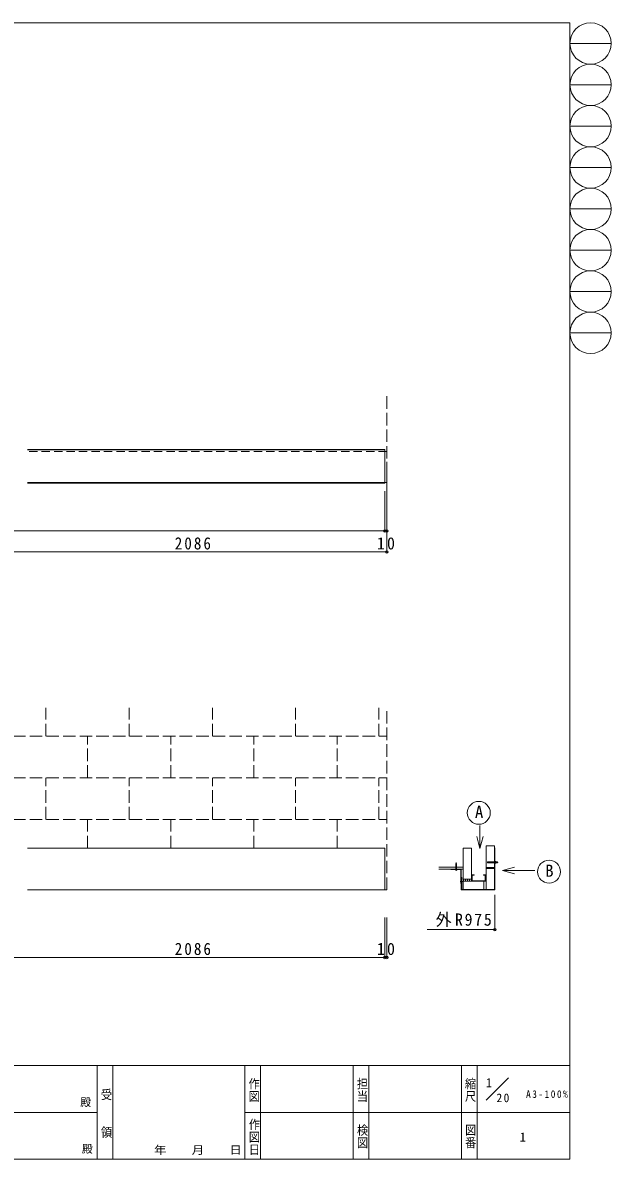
# Model space of a CAD drawing. Units: millimetres on the paper, with parts at other scales. Extents: x -848 to -26, y -812 to -539.
# Drawn here: x -587.6 to -446.2, y -811.7 to -538.5 of the extents above; entities that cross this region are included whole.
import ezdxf
from ezdxf.enums import TextEntityAlignment as Align

# ---------------------------------------------------------------- set-up
doc = ezdxf.new("R2010")
doc.units = ezdxf.units.MM
doc.header["$PDMODE"] = 32
doc.header["$PDSIZE"] = 0.6
for name, pattern in [('CHAIN2', [12, 9, -1, 1, -1]), ('DASHED1', [1.8, 1.2, -0.6]), ('DASHED2', [3, 2, -1]), ('DASHED3', [4, 3, -1]), ('LONG_DASHED1', [7, 6, -1])]:
    doc.linetypes.add(name, pattern=pattern)
doc.layers.add('1-9_hojyosen', color=7, linetype='Continuous', lineweight=9)
doc.layers.add('F-0', color=5, linetype='Continuous', lineweight=9)
doc.styles.add('@ＭＳ ゴシック', font='')
doc.styles.add('ＭＳ ゴシック', font='')
doc.styles.get('@ＭＳ ゴシック').set_extended_font_data('@MS Gothic')
doc.styles.get('ＭＳ ゴシック').set_extended_font_data('MS Gothic')

msp = doc.modelspace()

# ---------------------------------------------------------------- linework, layer by layer
at = {"layer": '1-9_hojyosen', "linetype": 'DASHED3'}
for p, q in [((-500.128, -663.296), (-500.128, -627.417)), ((-582.071, -710), (-582.071, -703.163)), ((-562.071, -710), (-562.071, -703.163)), ((-542.071, -710), (-542.071, -703.163)), ((-522.071, -710), (-522.071, -703.163)), ((-502.071, -710), (-502.071, -703.163)), ((-500.128, -746.951), (-500.128, -703.163)), ((-809.959, -710), (-500.128, -710)), ((-572.071, -720), (-572.071, -710)), ((-552.071, -720), (-552.071, -710)), ((-532.071, -720), (-532.071, -710)), ((-512.071, -720), (-512.071, -710)), ((-809.959, -720), (-500.128, -720)), ((-582.071, -730), (-582.071, -720)), ((-562.071, -730), (-562.071, -720)), ((-542.071, -730), (-542.071, -720)), ((-522.071, -730), (-522.071, -720)), ((-502.071, -730), (-502.071, -720)), ((-809.959, -730), (-500.128, -730)), ((-572.071, -736.951), (-572.071, -730)), ((-552.071, -736.951), (-552.071, -730)), ((-532.071, -736.951), (-532.071, -730)), ((-512.071, -736.951), (-512.071, -730)), ((-500.628, -746.951), (-500.128, -746.951))]:
    msp.add_line(p, q, dxfattribs=at)
at = {"layer": '1-9_hojyosen'}
for p, q in [((-500.628, -641.098), (-586.512, -641.098)), ((-500.628, -641.213), (-586.512, -641.213)), ((-500.628, -649.178), (-500.628, -641.098)), ((-500.628, -649.063), (-586.512, -649.063)), ((-500.628, -649.178), (-586.512, -649.178)), ((-477.754, -737.036), (-477.754, -731.461)), ((-477.754, -737.036), (-478.53, -734.139)), ((-477.754, -737.036), (-476.977, -734.139)), ((-500.628, -736.951), (-586.512, -736.951)), ((-500.628, -736.951), (-500.628, -746.951)), ((-479.812, -744.336), (-479.812, -736.936)), ((-474.291, -736.336), (-476.291, -736.336)), ((-476.291, -736.336), (-476.291, -741.586)), ((-474.291, -736.336), (-474.291, -741.336)), ((-474.291, -736.578), (-474.274, -736.56)), ((-474.291, -736.72), (-474.243, -736.671)), ((-474.291, -736.836), (-474.291, -746.836)), ((-474.291, -736.836), (-474.176, -736.836)), ((-474.267, -736.836), (-474.205, -736.774)), ((-474.176, -746.871), (-474.176, -736.836)), ((-475.936, -740.295), (-475.923, -740.201)), ((-475.874, -740.208), (-475.923, -740.201)), ((-475.869, -740.215), (-475.874, -740.208)), ((-475.869, -740.215), (-475.832, -740.219)), ((-475.837, -740.308), (-475.826, -740.214)), ((-475.832, -740.219), (-475.826, -740.214)), ((-475.777, -740.219), (-475.826, -740.214)), ((-475.787, -740.314), (-475.777, -740.219)), ((-475.772, -740.226), (-475.777, -740.219)), ((-475.772, -740.226), (-475.735, -740.229)), ((-475.737, -740.318), (-475.728, -740.224)), ((-475.735, -740.229), (-475.728, -740.224)), ((-475.68, -740.228), (-475.728, -740.224)), ((-475.687, -740.322), (-475.68, -740.228)), ((-475.674, -740.234), (-475.68, -740.228)), ((-475.674, -740.234), (-475.637, -740.237)), ((-475.637, -740.237), (-475.631, -740.231)), ((-475.637, -740.326), (-475.631, -740.231)), ((-475.576, -740.24), (-475.582, -740.234)), ((-475.576, -740.24), (-475.548, -740.241)), ((-475.548, -740.241), (-475.542, -740.235)), ((-475.542, -740.235), (-475.542, -740.33)), ((-475.542, -740.235), (-474.176, -740.235)), ((-474.176, -740.125), (-474.176, -740.545)), ((-474.176, -740.125), (-474.136, -740.125)), ((-474.136, -740.125), (-474.136, -740.545)), ((-473.994, -740.139), (-474.136, -740.139)), ((-473.994, -740.237), (-474.136, -740.237)), ((-473.994, -740.139), (-473.976, -740.17)), ((-473.976, -740.17), (-473.976, -740.5)), ((-473.976, -740.235), (-473.55, -740.235)), ((-473.976, -740.249), (-473.536, -740.249)), ((-473.55, -740.435), (-473.55, -740.235)), ((-473.55, -740.235), (-473.536, -740.249)), ((-473.536, -740.422), (-473.536, -740.249)), ((-481.791, -741.486), (-487.665, -741.486)), ((-481.791, -741.936), (-487.665, -741.936)), ((-484.756, -742.051), (-484.756, -741.936)), ((-482.371, -742.051), (-484.756, -742.051)), ((-482.371, -745.436), (-482.371, -742.051)), ((-482.256, -742.051), (-482.256, -745.436)), ((-474.291, -741.586), (-476.291, -741.586)), ((-476.291, -741.836), (-476.291, -746.836)), ((-474.291, -741.836), (-476.291, -741.836)), ((-475.936, -740.375), (-475.886, -740.368)), ((-475.936, -740.375), (-475.923, -740.469)), ((-475.874, -740.462), (-475.923, -740.469)), ((-475.886, -740.368), (-475.837, -740.362)), ((-475.886, -740.368), (-475.874, -740.462)), ((-475.869, -740.456), (-475.874, -740.462)), ((-475.869, -740.456), (-475.832, -740.451)), ((-475.837, -740.362), (-475.787, -740.357)), ((-475.837, -740.362), (-475.826, -740.456)), ((-475.832, -740.451), (-475.826, -740.456)), ((-475.777, -740.451), (-475.826, -740.456)), ((-475.787, -740.314), (-475.737, -740.318)), ((-475.787, -740.357), (-475.737, -740.352)), ((-475.787, -740.357), (-475.777, -740.451)), ((-475.772, -740.445), (-475.777, -740.451)), ((-475.772, -740.445), (-475.735, -740.441)), ((-475.737, -740.352), (-475.687, -740.348)), ((-475.737, -740.352), (-475.728, -740.446)), ((-475.735, -740.441), (-475.728, -740.446)), ((-475.68, -740.443), (-475.728, -740.446)), ((-475.687, -740.348), (-475.637, -740.345)), ((-475.687, -740.348), (-475.68, -740.443)), ((-475.674, -740.436), (-475.68, -740.442)), ((-475.674, -740.436), (-475.637, -740.434)), ((-475.637, -740.345), (-475.586, -740.342)), ((-475.637, -740.345), (-475.631, -740.439)), ((-475.637, -740.434), (-475.631, -740.439)), ((-475.582, -740.437), (-475.631, -740.439)), ((-475.586, -740.328), (-475.536, -740.33)), ((-475.586, -740.342), (-475.536, -740.34)), ((-475.586, -740.342), (-475.582, -740.437)), ((-475.576, -740.431), (-475.582, -740.437)), ((-475.576, -740.431), (-475.548, -740.429)), ((-475.548, -740.429), (-475.542, -740.435)), ((-475.542, -740.435), (-475.542, -740.34)), ((-475.542, -740.435), (-474.176, -740.435)), ((-475.536, -740.34), (-475.536, -740.33)), ((-474.291, -740.336), (-474.176, -740.336)), ((-474.176, -740.545), (-474.136, -740.545)), ((-473.994, -740.433), (-474.136, -740.433)), ((-473.994, -740.531), (-474.136, -740.531)), ((-473.994, -740.531), (-473.976, -740.5)), ((-473.976, -740.422), (-473.536, -740.422)), ((-473.976, -740.435), (-473.55, -740.435)), ((-473.536, -740.422), (-473.55, -740.435)), ((-473.536, -740.277), (-473.503, -740.277)), ((-473.536, -740.393), (-473.503, -740.393)), ((-473.503, -740.277), (-473.486, -740.293)), ((-473.503, -740.393), (-473.486, -740.377)), ((-473.486, -740.377), (-473.486, -740.293)), ((-472.355, -742.281), (-469.458, -741.504)), ((-472.355, -742.281), (-464.539, -742.281)), ((-472.355, -742.281), (-469.458, -743.057)), ((-482.256, -745.436), (-482.371, -745.436)), ((-482.256, -743.951), (-482.141, -743.951)), ((-482.256, -746.871), (-482.256, -743.951)), ((-482.141, -746.836), (-482.141, -743.951)), ((-479.812, -744.336), (-481.791, -744.336)), ((-481.791, -744.836), (-481.791, -746.836)), ((-476.791, -744.836), (-481.791, -744.836)), ((-476.791, -744.836), (-476.791, -746.836)), ((-500.628, -746.951), (-586.512, -746.951)), ((-474.256, -746.951), (-482.176, -746.951)), ((-474.291, -746.836), (-482.141, -746.836)), ((-481.791, -746.836), (-476.791, -746.836))]:
    msp.add_line(p, q, dxfattribs=at)
at = {"layer": '1-9_hojyosen', "linetype": 'DASHED2'}
msp.add_line((-500.128, -649.063), (-586.512, -649.063), dxfattribs=at)
at = {"layer": '1-9_hojyosen', "color": 3}
for p, q in [((-500.628, -660.669), (-500.628, -651.09)), ((-500.128, -665.733), (-500.128, -651.09)), ((-500.128, -660.669), (-500.128, -652.087)), ((-604.031, -660.669), (-500.628, -660.669)), ((-500.628, -660.669), (-500.128, -660.669)), ((-500.128, -665.733), (-802.344, -665.733)), ((-474.176, -756.502), (-474.176, -748.12)), ((-500.628, -763.19), (-500.628, -753.612)), ((-500.128, -763.19), (-500.128, -753.612)), ((-474.176, -756.502), (-490.436, -756.502)), ((-604.031, -763.19), (-500.628, -763.19)), ((-500.628, -763.19), (-500.128, -763.19))]:
    msp.add_line(p, q, dxfattribs=at)
at = {"layer": '1-9_hojyosen', "linetype": 'DASHED1'}
for p, q in [((-474.136, -740.235), (-474.123, -740.249)), ((-474.123, -740.422), (-474.123, -740.249)), ((-474.123, -740.249), (-473.976, -740.249)), ((-474.123, -740.422), (-474.136, -740.435)), ((-474.123, -740.422), (-473.976, -740.422))]:
    msp.add_line(p, q, dxfattribs=at)
at = {"layer": '1-9_hojyosen', "color": 6}
for p, q in [((-483.257, -742.049), (-483.653, -742.049)), ((-483.653, -742.115), (-483.653, -742.049)), ((-483.345, -740.708), (-483.565, -740.67)), ((-483.345, -740.786), (-483.565, -740.747)), ((-483.345, -740.863), (-483.565, -740.825)), ((-483.345, -740.941), (-483.565, -740.902)), ((-483.345, -741.019), (-483.565, -740.98)), ((-483.345, -741.096), (-483.565, -741.058)), ((-483.345, -741.174), (-483.565, -741.135)), ((-483.345, -741.252), (-483.565, -741.213)), ((-483.345, -741.329), (-483.565, -741.29)), ((-483.345, -741.407), (-483.565, -741.368)), ((-483.345, -741.984), (-483.565, -741.946)), ((-483.416, -742.049), (-483.565, -742.023)), ((-483.35, -740.646), (-483.546, -740.611)), ((-483.543, -742.049), (-483.543, -740.662)), ((-483.385, -740.562), (-483.516, -740.539)), ((-483.367, -742.049), (-483.367, -740.662)), ((-483.257, -742.115), (-483.257, -742.049)), ((-482.372, -744.761), (-482.372, -745.111)), ((-482.372, -744.761), (-482.36, -744.761)), ((-482.372, -744.856), (-482.096, -744.856)), ((-482.372, -745.016), (-482.096, -745.016)), ((-482.372, -745.111), (-482.36, -745.111)), ((-482.36, -744.761), (-482.36, -745.111)), ((-482.36, -744.761), (-482.272, -744.849)), ((-482.36, -745.111), (-482.272, -745.024)), ((-482.277, -745.036), (-482.242, -744.836)), ((-482.272, -744.849), (-482.272, -745.024)), ((-482.195, -745.036), (-482.16, -744.836)), ((-482.139, -745.036), (-482.103, -744.836)), ((-482.082, -745.032), (-482.051, -744.854)), ((-482.006, -745.001), (-481.985, -744.881))]:
    msp.add_line(p, q, dxfattribs=at)
at = {"layer": '1-9_hojyosen', "color": 6, "linetype": 'CHAIN2'}
for p, q in [((-483.455, -742.333), (-483.455, -740.339)), ((-482.477, -744.936), (-481.823, -744.936))]:
    msp.add_line(p, q, dxfattribs=at)
at = {"layer": '1-9_hojyosen', "lineweight": 18}
for p, q in [((-479.677, -743.416), (-479.677, -744.756)), ((-479.177, -743.416), (-479.597, -743.416)), ((-479.597, -743.416), (-479.597, -744.756)), ((-476.507, -744.756), (-479.597, -744.756)), ((-476.507, -744.836), (-479.597, -744.836)), ((-476.927, -743.336), (-476.507, -743.336)), ((-476.507, -743.416), (-476.507, -744.756)), ((-476.427, -743.416), (-476.427, -744.756))]:
    msp.add_line(p, q, dxfattribs=at)
at = {"layer": '1-9_hojyosen', "linetype": 'DASHED2'}
msp.add_lwpolyline([(-500.128, -649.063), (-500.128, -641.563), (-586.512, -641.563)], dxfattribs=at)
at = {"layer": '1-9_hojyosen'}
for points in [[(-479.791, -736.936), (-481.791, -736.936), (-481.791, -744.336)], [(-475.936, -740.295), (-475.886, -740.302), (-475.874, -740.208)], [(-475.586, -740.328), (-475.582, -740.234), (-475.631, -740.231)], [(-475.886, -740.302), (-475.837, -740.308), (-475.787, -740.314)], [(-475.737, -740.318), (-475.687, -740.322), (-475.637, -740.326), (-475.586, -740.328)]]:
    msp.add_lwpolyline(points, dxfattribs=at)
at = {"layer": '1-9_hojyosen', "color": 6}
for points in [[(-483.543, -740.662), (-483.455, -740.449), (-483.367, -740.662)], [(-482.096, -744.856), (-481.903, -744.936), (-482.096, -745.016)]]:
    msp.add_lwpolyline(points, dxfattribs=at)
at = {"layer": '1-9_hojyosen', "color": 6, "linetype": 'LONG_DASHED1'}
for points in [[(-483.539, -742.146), (-483.506, -742.078), (-483.466, -742.057)], [(-483.371, -742.146), (-483.405, -742.078), (-483.445, -742.057)]]:
    msp.add_lwpolyline(points, dxfattribs=at)
at = {"layer": '1-9_hojyosen', "lineweight": 18}
for points in [[(-479.177, -743.416), (-479.177, -743.336), (-479.597, -743.336)], [(-476.927, -743.336), (-476.927, -743.416), (-476.507, -743.416)]]:
    msp.add_lwpolyline(points, dxfattribs=at)
at = {"layer": '1-9_hojyosen'}
for centre in [(-478.031, -728.427), (-461.137, -742.575)]:
    msp.add_circle(centre, 2.757, dxfattribs=at)
for centre, radius, start, end in [((-473.033, -736.278), 1.272, 188.55361, 206.0435), ((-474.064, -740.188), 0.0851, 324.793, 35.207), ((-474.296, -740.335), 0.317, 341.971, 18.029), ((-482.371, -742.051), 0.115, 0, 90), ((-476.477, -741.711), 0.224, 326.00267, 33.99733), ((-476.284, -741.711), 0.224, 326.00267, 33.99733), ((-475.953, -740.335), 0.01, 115.72, 244.28), ((-475.842, -740.566), 0.266, 98.441, 115.72), ((-475.842, -740.104), 0.266, 244.28, 261.559), ((-476.091, -741.711), 0.224, 326.00267, 33.99733), ((-475.899, -741.711), 0.224, 326.00267, 33.99733), ((-475.706, -741.711), 0.224, 326.00267, 33.99733), ((-475.513, -741.711), 0.224, 326.00267, 33.99733), ((-475.321, -741.711), 0.224, 326.00267, 33.99733), ((-475.128, -741.711), 0.224, 326.00267, 33.99733), ((-474.935, -741.711), 0.224, 326.00267, 33.99733), ((-474.743, -741.711), 0.224, 326.00267, 33.99733), ((-474.55, -741.711), 0.224, 326.00267, 33.99733), ((-474.064, -740.482), 0.0851, 324.793, 35.207), ((-482.246, -744.586), 0.519, 331.18702, 28.81298), ((-481.751, -744.586), 0.519, 331.18702, 28.81298), ((-481.256, -744.586), 0.519, 331.18702, 28.81298), ((-480.762, -744.586), 0.519, 331.18702, 28.81298), ((-480.267, -744.586), 0.519, 331.18702, 28.81298), ((-482.176, -746.871), 0.08, 180, 270), ((-474.256, -746.871), 0.08, 270, 0)]:
    msp.add_arc(centre, radius, start, end, dxfattribs=at)
at = {"layer": '1-9_hojyosen', "color": 6}
for centre, start, end in [((-483.429, -741.771), 236.86971, 266.26038), ((-483.482, -741.771), 273.73961, 303.13026)]:
    msp.add_arc(centre, 0.411, start, end, dxfattribs=at)
at = {"layer": '1-9_hojyosen', "color": 6, "linetype": 'LONG_DASHED1'}
msp.add_arc((-483.455, -742.077), 0.022, 61.96799, 118.02188, dxfattribs=at)
at = {"layer": '1-9_hojyosen', "lineweight": 18}
for centre, start, end in [((-479.597, -743.416), 90, 180), ((-479.597, -744.756), 180, 270), ((-476.507, -743.416), 0, 90), ((-476.507, -744.756), 270, 0)]:
    msp.add_arc(centre, 0.08, start, end, dxfattribs=at)
at = {"layer": '1-9_hojyosen', "color": 134}
for p in [(-500.628, -660.669), (-500.128, -660.669), (-500.128, -665.733), (-474.176, -756.502), (-500.628, -763.19), (-500.128, -763.19)]:
    msp.add_point(p, dxfattribs=at)
at = {"layer": 'F-0'}
for p, q in [((-848.132, -538.527), (-456.132, -538.527)), ((-456.132, -538.527), (-456.132, -811.69)), ((-456.132, -543.497), (-446.192, -543.497)), ((-456.132, -553.437), (-446.192, -553.437)), ((-456.132, -563.377), (-446.192, -563.377)), ((-456.132, -573.317), (-446.192, -573.317)), ((-456.132, -583.257), (-446.192, -583.257)), ((-456.132, -593.197), (-446.192, -593.197)), ((-456.132, -603.137), (-446.192, -603.137)), ((-456.132, -613.077), (-446.192, -613.077)), ((-636.907, -789.19), (-569.732, -789.19)), ((-569.732, -789.19), (-482.165, -789.19)), ((-565.982, -789.19), (-565.982, -811.69)), ((-534.232, -789.19), (-534.232, -811.69)), ((-530.482, -789.19), (-530.482, -811.69)), ((-508.198, -789.19), (-508.198, -811.69)), ((-504.448, -789.19), (-504.448, -811.69)), ((-482.165, -789.19), (-456.132, -789.19)), ((-470.918, -792.131), (-476.285, -797.498)), ((-569.732, -800.44), (-636.907, -800.44)), ((-534.232, -800.44), (-482.165, -800.44)), ((-482.165, -800.44), (-456.132, -800.44)), ((-456.132, -811.69), (-848.132, -811.69))]:
    msp.add_line(p, q, dxfattribs=at)
for points in [[(-569.732, -789.19), (-569.732, -800.44), (-569.732, -811.69)], [(-482.165, -789.19), (-482.165, -800.44), (-482.165, -811.69)], [(-478.415, -789.19), (-478.415, -800.44), (-478.415, -811.69)]]:
    msp.add_lwpolyline(points, dxfattribs=at)
for centre in [(-451.162, -543.497), (-451.162, -553.437), (-451.162, -563.377), (-451.162, -573.317), (-451.162, -583.257), (-451.162, -593.197), (-451.162, -603.137), (-451.162, -613.077)]:
    msp.add_circle(centre, 4.97, dxfattribs=at)

# ---------------------------------------------------------------- texts
at = {"layer": '1-9_hojyosen', "style": 'ＭＳ ゴシック'}
for s, p in [('A', (-478.954, -730.534)), ('B', (-462.06, -744.682))]:
    msp.add_text(s, height=2.933, dxfattribs=at).set_placement(p, align=Align.BOTTOM_LEFT)
at = {"layer": '1-9_hojyosen', "char_height": 2.933, "attachment_point": 7, "style": 'ＭＳ ゴシック'}
for s, insert in [('\\T1.28;\\W0.9;2086', (-551.106, -665.169)), ('\\T1.27;\\W0.95;10', (-502.503, -665.169)), ('\\T1.22;\\W0.95;外R975', (-488.39, -755.865)), ('\\T1.28;\\W0.9;2086', (-551.106, -762.635)), ('\\T1.27;\\W0.95;10', (-502.503, -762.635))]:
    msp.add_mtext(s, dxfattribs=dict(at, insert=insert))
at = {"layer": 'F-0', "color": 7, "style": '@ＭＳ ゴシック', "width": 1.15}
for s, p in [('作図', (-533.635, -792.019)), ('担当', (-507.597, -791.977)), ('縮尺', (-481.621, -791.992)), ('受\u3000\u3000領', (-569.121, -794.605)), ('作図日', (-533.561, -801.791)), ('検図', (-507.563, -803.157)), ('図番', (-481.586, -803.125))]:
    msp.add_text(s, height=1.924, rotation=270, dxfattribs=at).set_placement(p, align=Align.BOTTOM_LEFT)
at = {"layer": 'F-0', "color": 7, "style": 'ＭＳ ゴシック'}
for s, height, p in [('1', 2.199, (-476.335, -795.051)), ('殿', 1.924, (-573.834, -799.512)), ('1', 2.199, (-468.213, -808.12)), ('殿', 1.924, (-573.441, -810.728))]:
    msp.add_text(s, height=height, dxfattribs=at).set_placement(p, align=Align.BOTTOM_LEFT)
at = {"layer": 'F-0', "color": 7, "style": 'ＭＳ ゴシック', "width": 1.15}
msp.add_text('年\u3000\u3000月\u3000\u3000日', height=1.924, dxfattribs=at).set_placement((-556.09, -811.002), align=Align.BOTTOM_LEFT)
at = {"layer": 'F-0', "color": 7, "attachment_point": 7, "style": 'ＭＳ ゴシック'}
for s, insert, char_height in [('\\T1.27;\\W0.95;20', (-473.762, -797.994), 2.082), ('\\T1.33;\\W0.9;A3-100%', (-466.667, -796.965), 1.822)]:
    msp.add_mtext(s, dxfattribs=dict(at, insert=insert, char_height=char_height))

doc.saveas('drawing.dxf')
